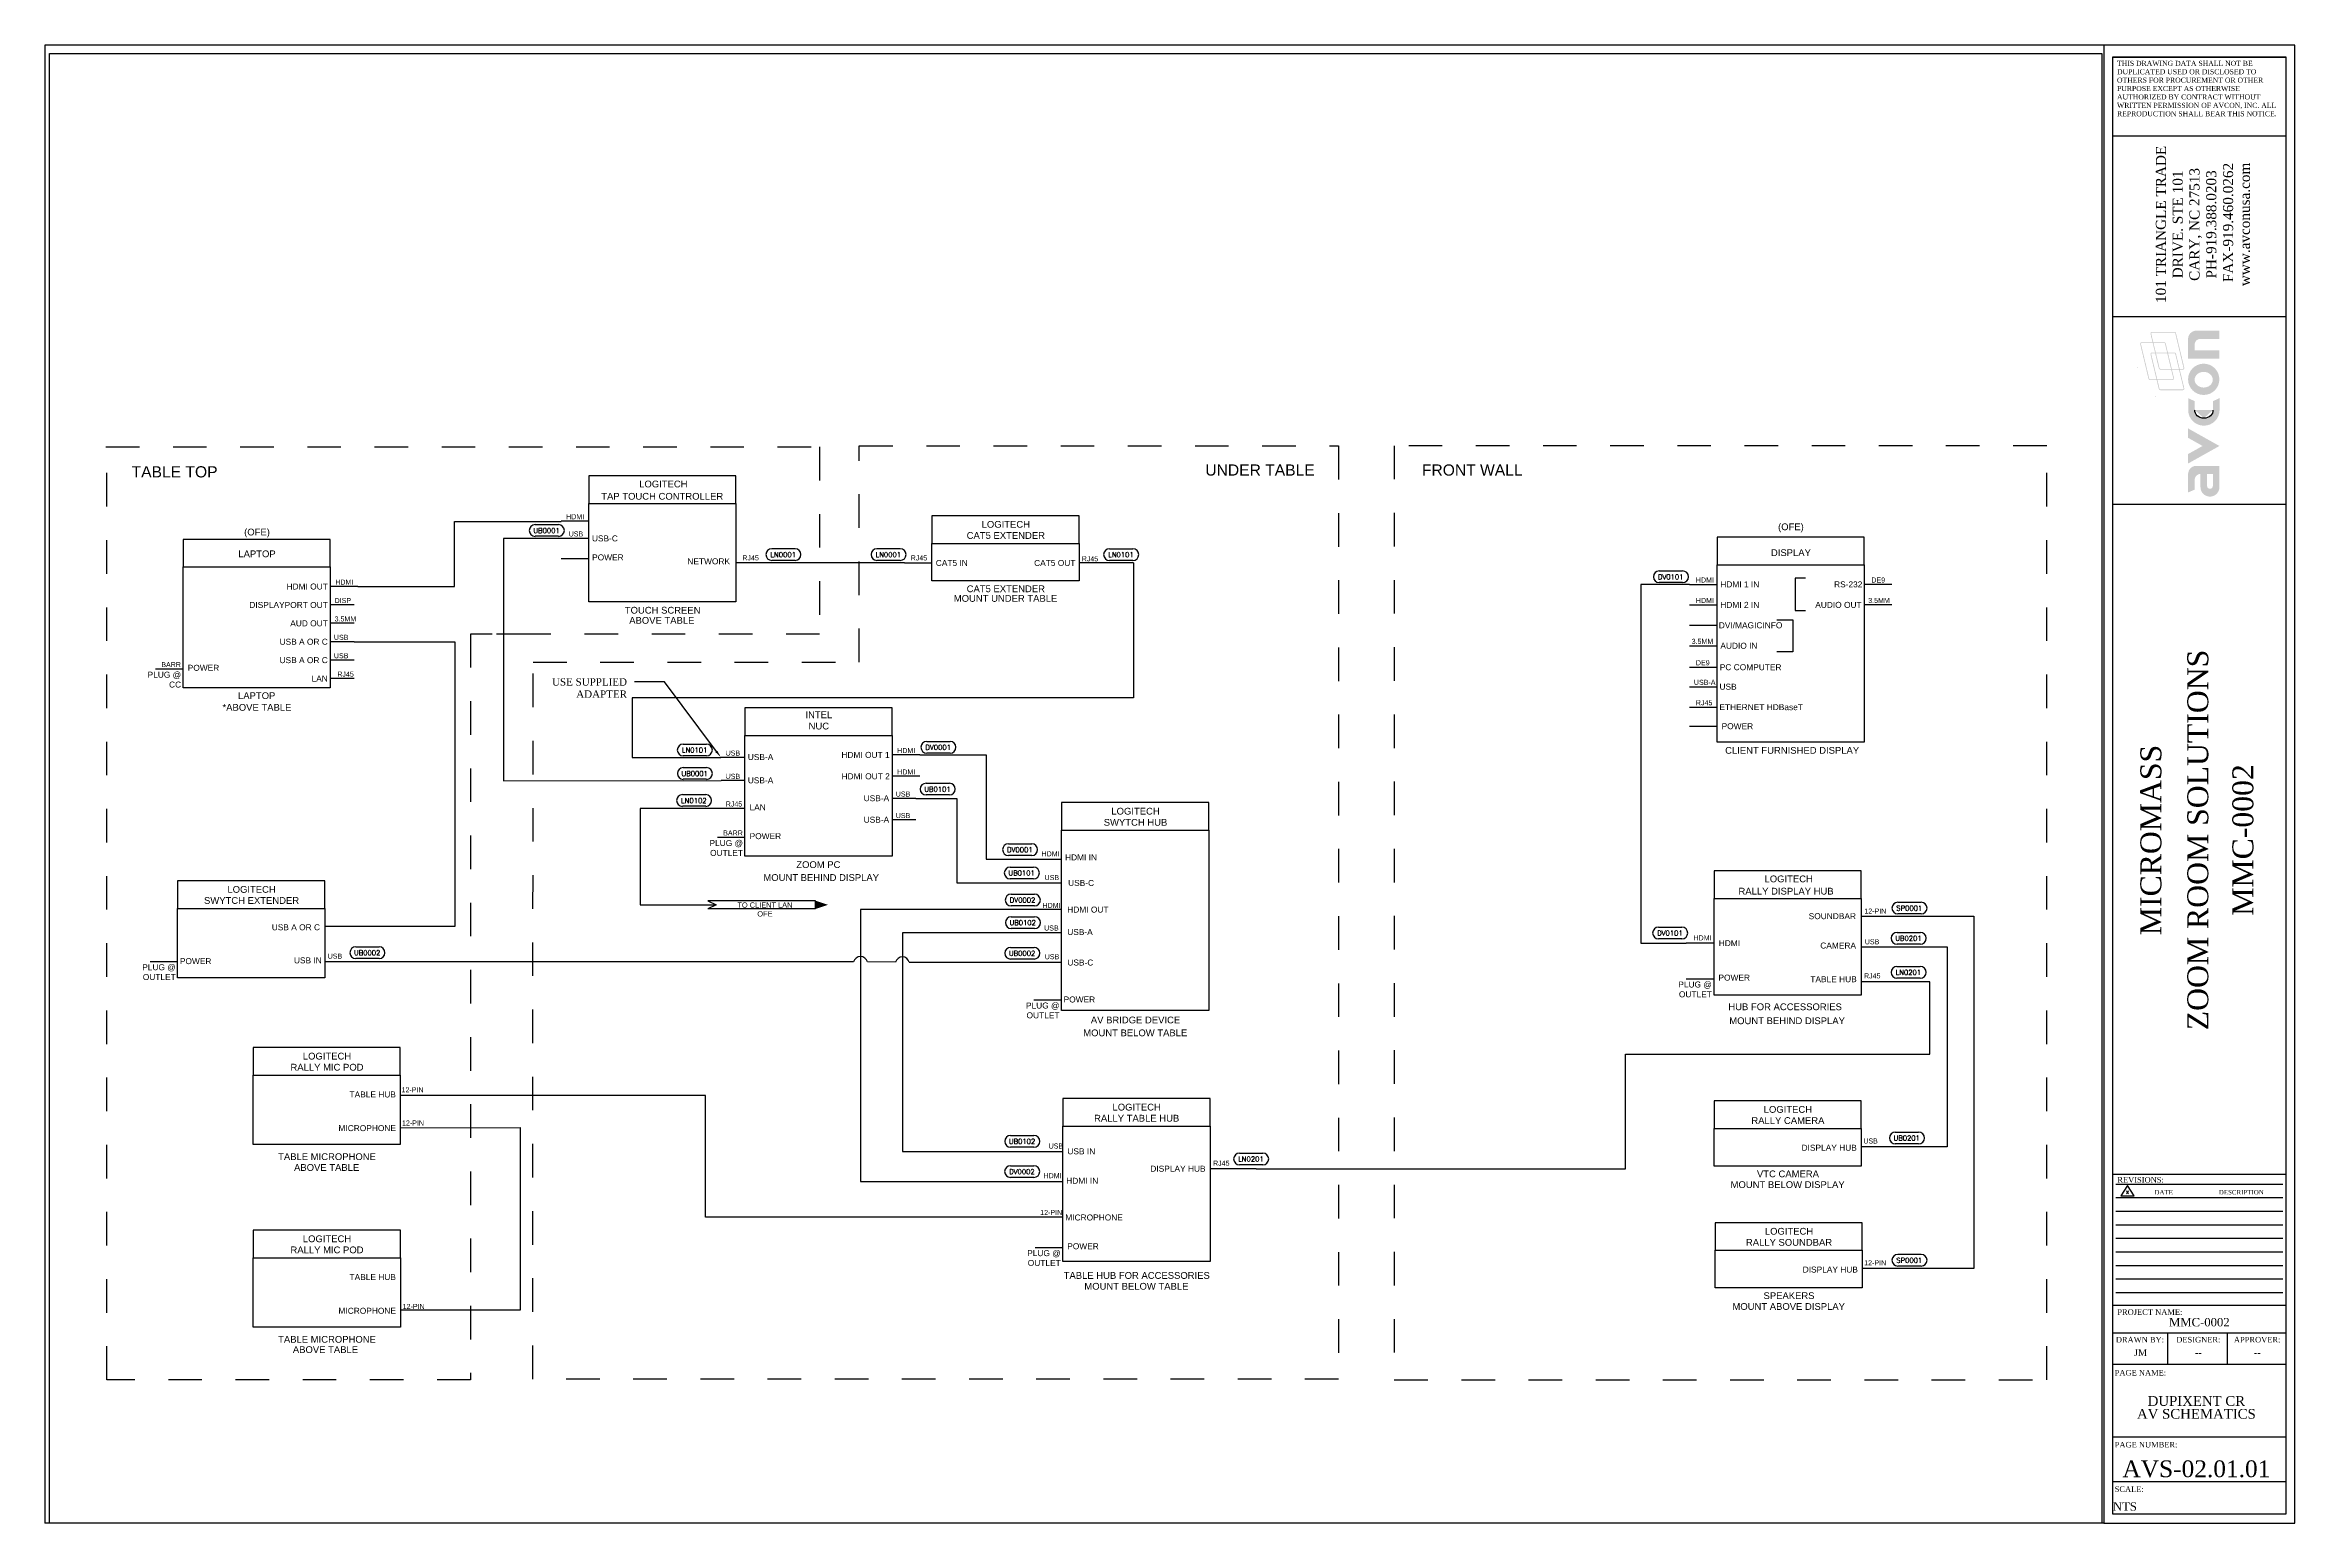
# Paper-space layout 'DUPIXENT' of a CAD drawing. Header units: inches. Extents: x 1 to 34.5, y 0.9 to 22.9.
# The model-space entities are those that its viewports show. They can reach past a viewport. Long polylines and large blocks are cut down to what shows.
import ezdxf
from ezdxf import colors
from ezdxf.entities.mleader import LeaderData, LeaderLine
from ezdxf.enums import TextEntityAlignment as Align
from ezdxf.math import Vec2, Vec3

# ---------------------------------------------------------------- set-up
doc = ezdxf.new("R2010")
doc.units = ezdxf.units.IN
doc.header["$MEASUREMENT"] = 0
doc.linetypes.add('1DASH', pattern=[1, 0.5, -0.5])
for name, color, linetype in [('AV-1-DASH', 3, '1DASH'), ('AV-BORDER', 7, 'Continuous'), ('AV-CABLE-AUDIO', 4, 'Continuous'), ('AV-CABLE-CNTRL', 2, 'Continuous'), ('AV-CABLE-VIDEO', 6, 'Continuous'), ('AV-CBL-AUDIO', 4, 'Continuous'), ('AV-DEVICE', 4, 'Continuous'), ('AV-NOTE', 1, 'Continuous'), ('AV-TEXT', 2, 'Continuous')]:
    doc.layers.add(name, color=color, linetype=linetype)
doc.layers.add('AV-VPRT', color=9, linetype='Continuous', plot=False)
doc.styles.add('AVCON', font='BOOKOS.TTF')
doc.styles.add('PDF Arial', font='arial.ttf')
doc.styles.get("Standard").update_dxf_attribs({"font": 'simplex.shx'})
doc.styles.add('WL-BASE', font='arial.ttf')

# ---------------------------------------------------------------- blocks, each defined once
blk = doc.blocks.new('PAGE TITLES')
at = {"style": 'AVCON'}
for tag, height, p in [('NAME-1', 0.146, (1.295, 1.842)), ('NAME-2', 0.146, (1.295, 1.65)), ('NAME-3', 0.146, (1.295, 1.458)), ('NAME-4', 0.146, (1.295, 1.261)), ('PAGE_NUMBER', 0.25, (1.295, 0.588))]:
    blk.add_attdef(tag, text='', height=height, dxfattribs=at).set_placement(p, align=Align.CENTER)
blk.add_attdef('SCALE', (0.051, 0.089), '', height=0.125, dxfattribs=at)
blk = doc.blocks.new('REVISION CALL-OUT')
for p, q in [((0, 0.3), (-0.2, 0)), ((-0.2, 0), (0.2, 0)), ((0.2, 0), (0, 0.3))]:
    blk.add_line(p, q)
at = {"layer": 'AV-TEXT', "flags": 4}
blk.add_attdef('CHANGE', text='', height=0.125, dxfattribs=at).set_placement((0, 0.121), align=Align.MIDDLE_CENTER)
blk = doc.blocks.new('NEW Title Block Arch-D USE THIS')
at = {"layer": 'AV-BORDER'}
for p, q in [((43.707, 25.108), (46.297, 25.108)), ((43.707, 23.939), (46.297, 23.939)), ((43.707, 21.249), (46.297, 21.249)), ((43.76, 8.337), (46.246, 8.337)), ((43.76, 8.135), (46.246, 8.135)), ((43.76, 7.933), (46.246, 7.933)), ((43.76, 7.731), (46.246, 7.731)), ((43.76, 7.529), (46.246, 7.529)), ((43.76, 7.327), (46.246, 7.327)), ((43.76, 7.126), (46.246, 7.126)), ((43.76, 6.924), (46.246, 6.924)), ((43.76, 6.722), (46.246, 6.722)), ((43.707, 6.532), (46.297, 6.532)), ((43.707, 6.121), (46.297, 6.121)), ((44.533, 5.656), (44.533, 6.121)), ((45.423, 5.656), (45.423, 6.121)), ((43.707, 5.656), (46.297, 5.656)), ((43.707, 4.573), (46.297, 4.573)), ((43.707, 3.911), (46.297, 3.911))]:
    blk.add_line(p, q, dxfattribs=at)
at = {"layer": 'AV-BORDER', "color": 7, "linetype": 'Continuous'}
for points in [[(12.926, 25.291), (12.926, 3.291)], [(43.707, 25.291), (12.926, 25.291)], [(43.578, 3.291), (12.926, 3.291)]]:
    blk.add_lwpolyline(points, dxfattribs=at)
for points in [[(43.578, 3.291), (46.426, 3.291), (46.426, 25.291), (43.578, 25.291)], [(46.297, 3.428), (46.297, 25.108), (43.707, 25.108), (43.707, 3.428)], [(46.297, 8.482), (46.297, 25.108), (43.707, 25.108), (43.707, 8.482)], [(46.297, 8.482), (46.297, 18.453), (43.707, 18.453), (43.707, 8.482)]]:
    blk.add_lwpolyline(points, close=True, dxfattribs=at)
at = {"xscale": 0.5, "yscale": 0.5, "zscale": 0.5}
blk.add_blockref('REVISION CALL-OUT', (43.934, 8.163), dxfattribs=at).add_auto_attribs({'CHANGE': 'x'})
at = {"layer": 'AV-BORDER', "color": 7, "style": 'AVCON'}
for s, height, p in [('REVISIONS:', 0.0833, (43.781, 8.399)), ('DATE', 0.0675, (44.334, 8.215)), ('DESCRIPTION', 0.0675, (45.292, 8.215)), ('PROJECT NAME:', 0.08333, (43.781, 6.431)), ('PAGE NAME:', 0.0833, (43.742, 5.528)), ('PAGE NUMBER:', 0.08333, (43.742, 4.457)), ('SCALE:', 0.0833, (43.742, 3.795))]:
    blk.add_text(s, height=height, dxfattribs=at).set_placement(p, align=Align.MIDDLE_LEFT)
for s, p in [('DRAWN BY: ', (44.133, 6.02)), ('DESIGNER:', (44.987, 6.02)), ('APPROVER:', (45.863, 6.02))]:
    blk.add_text(s, height=0.0833, dxfattribs=at).set_placement(p, align=Align.MIDDLE_CENTER)
at = {"layer": 'AV-BORDER', "insert": (43.776, 25.056), "char_height": 0.075, "width": 2.4436, "attachment_point": 1, "style": 'AVCON'}
blk.add_mtext('{\\C7;THIS DRAWING DATA SHALL NOT BE DUPLICATED USED OR DISCLOSED TO OTHERS FOR PROCUREMENT OR OTHER PURPOSE EXCEPT AS OTHERWISE AUTHORIZED BY CONTRACT WITHOUT WRITTEN PERMISSION OF AVCON, INC. ALL REPRODUCTION SHALL BEAR THIS NOTICE.\\fCourier New|b1|i0|c0|p49;\\P\\H1.333x;\\C256; }', dxfattribs=at)
at = {"layer": 'AV-BORDER', "insert": (45.056, 22.621), "char_height": 0.15, "width": 3.5056, "attachment_point": 5, "rotation": 90, "style": 'AVCON'}
blk.add_mtext('101 TRIANGLE TRADE \\PDRIVE. STE 101\\PCARY, NC 27513\\PPH-919.388.0203\\P FAX-919.460.0262\\Pwww.avconusa.com', dxfattribs=at)
at = {"layer": 'AV-BORDER', "style": 'AVCON'}
for tag, p in [('PROJECT_NAME_2', (45.806, 13.458)), ('PROJECT_NAME', (45.135, 13.458)), ('CLIENT', (44.436, 13.458))]:
    blk.add_attdef(tag, text='', height=0.312, rotation=90, dxfattribs=at).set_placement(p, align=Align.CENTER)
for tag, height, p in [('PROJECT_NAME', 0.125, (45.002, 6.217)), ('DRAWN_BY', 0.1, (44.126, 5.778)), ('DESIGNER', 0.1, (44.986, 5.778)), ('APPROVER', 0.1, (45.863, 5.778))]:
    blk.add_attdef(tag, text='', height=height, dxfattribs=at).set_placement(p, align=Align.CENTER)
blk = doc.blocks.new('WIRE_LABEL')
at = {"layer": 'AV-TEXT'}
for p, q in [((-0.137, 0.141), (0.143, 0.141)), ((0.143, 0), (-0.137, 0))]:
    blk.add_line(p, q, dxfattribs=at)
for centre, start, end in [((-0.137, 0.07), 90, 270), ((0.143, 0.07), 270, 90)]:
    blk.add_arc(centre, 0.0703, start, end, dxfattribs=at)
blk.add_attdef('NUMBER', text='', height=0.06, dxfattribs=at).set_placement((0, 0.039), align=Align.CENTER)

msp = doc.modelspace()

# ---------------------------------------------------------------- linework, layer by layer
for points in [[(61.795, 16.107), (63.987, 16.107), (63.987, 16.518), (61.795, 16.518)], [(61.795, 16.107), (63.987, 16.107), (63.987, 14.641), (61.795, 14.641)], [(66.905, 15.512), (69.096, 15.512), (69.096, 15.923), (66.905, 15.923)], [(66.905, 15.512), (69.096, 15.512), (69.096, 14.954), (66.905, 14.954)], [(64.121, 12.655), (66.313, 12.655), (66.313, 13.066), (64.121, 13.066)], [(64.121, 12.655), (66.313, 12.655), (66.313, 10.857), (64.121, 10.857)], [(68.836, 11.243), (71.028, 11.243), (71.028, 11.654), (68.836, 11.654)], [(68.836, 11.243), (71.028, 11.243), (71.028, 8.56), (68.836, 8.56)], [(55.674, 10.079), (57.866, 10.079), (57.866, 10.49), (55.674, 10.49)], [(78.55, 10.229), (80.742, 10.229), (80.742, 10.64), (78.55, 10.64)], [(55.674, 10.079), (57.866, 10.079), (57.866, 9.047), (55.674, 9.047)], [(78.55, 10.229), (80.742, 10.229), (80.742, 8.788), (78.55, 8.788)], [(56.797, 7.597), (58.989, 7.597), (58.989, 8.008), (56.797, 8.008)], [(56.797, 7.597), (58.989, 7.597), (58.989, 6.564), (56.797, 6.564)], [(68.853, 6.838), (71.045, 6.838), (71.045, 7.249), (68.853, 7.249)], [(78.549, 6.803), (80.741, 6.803), (80.741, 7.214), (78.549, 7.214)], [(68.853, 6.838), (71.045, 6.838), (71.045, 4.824), (68.853, 4.824)], [(78.549, 6.803), (80.741, 6.803), (80.741, 6.245), (78.549, 6.245)], [(78.565, 4.99), (80.757, 4.99), (80.757, 5.401), (78.565, 5.401)], [(56.798, 4.878), (58.99, 4.878), (58.99, 5.289), (56.798, 5.289)], [(56.798, 4.878), (58.99, 4.878), (58.99, 3.846), (56.798, 3.846)], [(78.565, 4.99), (80.757, 4.99), (80.757, 4.432), (78.565, 4.432)]]:
    msp.add_lwpolyline(points, close=True)
at = {"color": 1}
for points in [[(55.755, 15.162), (57.947, 15.162), (57.947, 15.573), (55.755, 15.573)], [(78.594, 15.193), (80.786, 15.193), (80.786, 15.604), (78.594, 15.604)], [(55.755, 15.162), (57.947, 15.162), (57.947, 13.363), (55.755, 13.363)], [(78.594, 15.193), (80.786, 15.193), (80.786, 12.555), (78.594, 12.555)]]:
    msp.add_lwpolyline(points, close=True, dxfattribs=at)
at = {"layer": 'AV-1-DASH'}
for points in [[(54.606, 16.95), (65.233, 16.95), (65.233, 14.162), (60.923, 14.162), (60.357, 14.163), (60.036, 14.164), (60.036, 3.061), (54.619, 3.061), (54.619, 16.95)], [(60.967, 13.744), (65.822, 13.744), (65.822, 16.964), (72.958, 16.964), (72.958, 16.964), (72.958, 3.074), (60.961, 3.074), (60.967, 13.597)], [(73.789, 16.967), (73.789, 3.061), (83.503, 3.061), (83.503, 16.967), (73.789, 16.967)]]:
    msp.add_lwpolyline(points, dxfattribs=at)
at = {"layer": 'AV-CABLE-AUDIO', "color": 2}
msp.add_line((61.793, 15.588), (60.524, 15.588), dxfattribs=at)
at = {"layer": 'AV-CABLE-AUDIO', "color": 1}
for p, q in [((61.385, 15.287), (61.796, 15.287)), ((79.909, 14.994), (79.756, 14.994)), ((79.756, 14.994), (79.756, 14.515)), ((79.756, 14.515), (79.909, 14.515)), ((79.486, 14.376), (79.725, 14.376)), ((79.725, 14.376), (79.725, 13.897)), ((79.725, 13.897), (79.486, 13.897)), ((55.344, 13.644), (55.755, 13.644)), ((78.183, 12.792), (78.594, 12.792)), ((63.71, 11.138), (64.121, 11.138)), ((55.265, 9.29), (55.676, 9.29)), ((68.422, 8.719), (68.833, 8.719)), ((78.135, 9.033), (78.546, 9.033)), ((68.44, 5.034), (68.851, 5.034))]:
    msp.add_line(p, q, dxfattribs=at)
at = {"layer": 'AV-CABLE-AUDIO'}
for p, q in [((81.197, 14.598), (80.786, 14.598)), ((78.183, 13.989), (78.594, 13.989))]:
    msp.add_line(p, q, dxfattribs=at)
at = {"layer": 'AV-CABLE-CNTRL'}
for p, q in [((66.494, 15.222), (66.905, 15.222)), ((69.908, 15.222), (69.096, 15.222)), ((58.301, 14.049), (57.947, 14.049)), ((58.301, 13.775), (57.947, 13.775)), ((58.301, 13.501), (57.947, 13.501)), ((78.183, 13.67), (78.594, 13.67)), ((78.183, 13.38), (78.594, 13.38)), ((78.183, 13.075), (78.594, 13.075)), ((64.121, 12.326), (63.767, 12.326)), ((64.121, 11.981), (63.767, 11.981)), ((64.12, 11.568), (63.766, 11.568)), ((66.666, 11.716), (66.313, 11.716)), ((66.666, 11.397), (66.313, 11.397)), ((65.172, 10.192), (63.57, 10.192)), ((63.57, 10.192), (63.69, 10.133)), ((63.69, 10.133), (63.57, 10.074)), ((65.172, 10.074), (63.57, 10.074)), ((65.172, 10.075), (65.172, 10.192)), ((71.733, 6.201), (71.045, 6.201))]:
    msp.add_line(p, q, dxfattribs=at)
at = {"layer": 'AV-CABLE-CNTRL', "color": 1}
msp.add_line((65.172, 10.074), (65.172, 10.192), dxfattribs=at)
at = {"layer": 'AV-CABLE-CNTRL'}
for points in [[(60.524, 15.588), (60.524, 11.979), (63.767, 11.981)], [(69.908, 15.222), (69.908, 13.214), (62.44, 13.214), (62.44, 12.328), (63.761, 12.326)], [(66.494, 15.222), (63.987, 15.222)], [(58.301, 14.049), (59.799, 14.049), (59.799, 9.808), (57.866, 9.808)], [(63.766, 11.568), (62.563, 11.568), (62.563, 10.133), (63.69, 10.133)], [(66.666, 11.716), (67.276, 11.716), (67.276, 10.46), (68.836, 10.46)], [(68.836, 9.716), (66.466, 9.716), (66.466, 6.461), (68.853, 6.461)], [(80.742, 9.963), (82.417, 9.963), (82.417, 4.72), (80.757, 4.72)], [(80.742, 9.509), (82.019, 9.509), (82.019, 6.531), (80.741, 6.531)], [(65.738, 9.284), (57.866, 9.284)], [(66.363, 9.279), (65.943, 9.284)], [(66.568, 9.279), (68.836, 9.279)], [(71.733, 6.201), (77.233, 6.201), (77.233, 7.909), (81.761, 7.909), (81.761, 8.989), (80.742, 8.989)], [(68.853, 5.485), (63.532, 5.485), (63.532, 7.293), (58.989, 7.293)], [(58.989, 6.812), (60.772, 6.817)], [(60.772, 6.817), (60.772, 4.099), (58.993, 4.099)]]:
    msp.add_lwpolyline(points, dxfattribs=at)
for centre in [(65.841, 9.257), (66.465, 9.252)]:
    msp.add_arc(centre, 0.106, 15, 165, dxfattribs=at)
msp.add_solid([(65.172, 10.194), (65.357, 10.133), (65.172, 10.071)], dxfattribs=at)
at = {"layer": 'AV-CABLE-VIDEO'}
for p, q in [((61.795, 15.844), (61.384, 15.844)), ((58.358, 14.871), (57.947, 14.871)), ((66.724, 12.365), (66.313, 12.365)), ((66.725, 12.046), (66.314, 12.046)), ((78.544, 9.562), (78.133, 9.562))]:
    msp.add_line(p, q, dxfattribs=at)
at = {"layer": 'AV-CABLE-VIDEO', "color": 6}
for p, q in [((78.183, 14.903), (78.594, 14.903)), ((78.183, 14.598), (78.594, 14.598)), ((78.183, 14.294), (78.594, 14.294))]:
    msp.add_line(p, q, dxfattribs=at)
at = {"layer": 'AV-CABLE-VIDEO', "color": 2}
msp.add_line((81.197, 14.903), (80.786, 14.903), dxfattribs=at)
at = {"layer": 'AV-CABLE-VIDEO', "color": 114, "true_color": 0x139b48}
msp.add_line((58.301, 14.597), (57.947, 14.597), dxfattribs=at)
at = {"layer": 'AV-CABLE-VIDEO'}
for points in [[(58.358, 14.871), (59.797, 14.871), (59.797, 15.841), (61.384, 15.841)], [(78.183, 14.903), (77.457, 14.903), (77.457, 9.562), (78.133, 9.562)], [(66.724, 12.365), (67.711, 12.365), (67.711, 10.814), (68.836, 10.814)], [(68.836, 10.061), (65.843, 10.061), (65.843, 6.016), (68.853, 6.016)]]:
    msp.add_lwpolyline(points, dxfattribs=at)
at = {"layer": 'AV-CBL-AUDIO'}
msp.add_line((58.301, 14.323), (57.947, 14.323), dxfattribs=at)
at = {"layer": 'AV-VPRT'}
msp.add_lwpolyline([(53.768, 22.807), (84.321, 22.807), (84.321, 0.905), (53.768, 0.905)], close=True, dxfattribs=at)

# ---------------------------------------------------------------- block references
at = {"layer": 'AV-DEVICE', "xscale": 1.241608134679848, "yscale": 1.241608134679848, "zscale": 1.241608134679848}
for p, values in [((61.167, 15.618), {'NUMBER': 'UB0001'}), ((64.69, 15.26), {'NUMBER': 'LN0001'}), ((66.255, 15.26), {'NUMBER': 'LN0001'}), ((69.719, 15.259), {'NUMBER': 'LN0101'}), ((77.904, 14.929), {'NUMBER': 'DV0101'}), ((63.371, 12.35), {'NUMBER': 'LN0101'}), ((66.998, 12.391), {'NUMBER': 'DV0001'}), ((63.372, 12.001), {'NUMBER': 'UB0001'}), ((63.36, 11.599), {'NUMBER': 'LN0102'}), ((66.987, 11.768), {'NUMBER': 'UB0101'}), ((68.214, 10.867), {'NUMBER': 'DV0001'}), ((68.24, 10.52), {'NUMBER': 'UB0101'}), ((68.254, 10.117), {'NUMBER': 'DV0002'}), ((81.456, 9.997), {'NUMBER': 'SP0001'}), ((68.256, 9.781), {'NUMBER': 'UB0102'}), ((77.893, 9.626), {'NUMBER': 'DV0101'}), ((81.444, 9.548), {'NUMBER': 'UB0201'}), ((58.496, 9.333), {'NUMBER': 'UB0002'}), ((68.247, 9.325), {'NUMBER': 'UB0002'}), ((81.443, 9.041), {'NUMBER': 'LN0201'}), ((81.418, 6.575), {'NUMBER': 'UB0201'}), ((68.246, 6.525), {'NUMBER': 'UB0102'}), ((71.654, 6.263), {'NUMBER': 'LN0201'}), ((68.245, 6.075), {'NUMBER': 'DV0002'}), ((81.456, 4.756), {'NUMBER': 'SP0001'})]:
    msp.add_blockref('WIRE_LABEL', p, dxfattribs=at).add_auto_attribs(values)

# ---------------------------------------------------------------- texts
at = {"style": 'WL-BASE'}
for s, height, p in [('TABLE TOP', 0.1665, (54.989, 16.578)), ('UNDER TABLE', 0.16652, (70.975, 16.605)), ('FRONT WALL', 0.1665, (74.2, 16.605))]:
    msp.add_text(s, height=height, dxfattribs=at).set_placement(p, align=Align.MIDDLE_LEFT)
for s, height, p in [('LOGITECH', 0.1008, (63.266, 16.397)), ('TAP TOUCH CONTROLLER', 0.10083, (63.797, 16.214)), ('TOUCH SCREEN', 0.10083, (63.459, 14.518)), ('ZOOM PC', 0.1008, (65.542, 10.731)), ('RALLY DISPLAY HUB', 0.10083, (80.33, 10.336)), ('LOGITECH', 0.1008, (80.021, 10.519)), ('HUB FOR ACCESSORIES', 0.10083, (80.453, 8.615))]:
    msp.add_text(s, height=height, dxfattribs=at).set_placement(p, align=Align.MIDDLE_RIGHT)
for s, height, p in [('CAT5 EXTENDER', 0.10083, (68.005, 14.837)), ('AV BRIDGE DEVICE', 0.10083, (69.936, 8.419)), ('TABLE MICROPHONE', 0.10083, (57.898, 6.384)), ('VTC CAMERA', 0.1008, (79.65, 6.128)), ('TABLE HUB FOR ACCESSORIES', 0.10083, (69.954, 4.616)), ('SPEAKERS', 0.1008, (79.666, 4.315)), ('TABLE MICROPHONE', 0.10083, (57.898, 3.665))]:
    msp.add_text(s, height=height, dxfattribs=at).set_placement(p, align=Align.MIDDLE_CENTER)
at = {"color": 1, "style": 'WL-BASE'}
for s, height, p in [('ABOVE TABLE', 0.10083, (62.883, 14.367)), ('*ABOVE TABLE', 0.10083, (56.855, 13.072)), ('LAPTOP', 0.1008, (56.851, 13.246)), ('MOUNT BELOW TABLE', 0.10083, (69.932, 8.227)), ('ABOVE TABLE', 0.10083, (57.893, 6.223)), ('MOUNT BELOW DISPLAY', 0.10083, (79.645, 5.968)), ('MOUNT BELOW TABLE', 0.10083, (69.949, 4.455)), ('MOUNT ABOVE DISPLAY', 0.10083, (79.661, 4.154)), ('ABOVE TABLE', 0.10083, (57.875, 3.512))]:
    msp.add_text(s, height=height, dxfattribs=at).set_placement(p, align=Align.MIDDLE_CENTER)
msp.add_text('CLIENT FURNISHED DISPLAY', height=0.10083, dxfattribs=at).set_placement((80.71, 12.432), align=Align.MIDDLE_RIGHT)
at = {"attachment_point": 2, "style": 'WL-BASE'}
for s, heights, insert, char_height in [('LOGITECH', [0], (68.005, 15.847), 0.1008), ('CAT5 EXTENDER', [0], (68.005, 15.681), 0.10083), ('INTEL\\PNUC', [0.445], (65.221, 13.012), 0.1008), ('SWYTCH HUB', [0], (69.936, 11.411), 0.1008), ('LOGITECH', [0], (69.936, 11.577), 0.1008), ('LOGITECH', [0], (56.775, 10.413), 0.1008), ('SWYTCH EXTENDER', [0], (56.775, 10.248), 0.10083), ('RALLY MIC POD', [0], (57.898, 7.766), 0.10083), ('LOGITECH', [0], (57.898, 7.931), 0.1008), ('LOGITECH', [0], (69.953, 7.172), 0.1008), ('LOGITECH', [0], (79.649, 7.138), 0.1008), ('RALLY TABLE HUB', [0], (69.953, 7.007), 0.10083), ('RALLY CAMERA', [0], (79.649, 6.972), 0.10083), ('RALLY MIC POD', [0], (57.898, 5.047), 0.10083), ('LOGITECH', [0], (57.898, 5.212), 0.1008), ('RALLY SOUNDBAR', [0], (79.666, 5.159), 0.10083), ('LOGITECH', [0], (79.666, 5.324), 0.1008)]:
    msp.add_mtext_dynamic_manual_height_columns(s, width=3.03705, gutter_width=1, heights=heights, dxfattribs=dict(at, insert=insert, char_height=char_height))
at = {"color": 1, "attachment_point": 2, "style": 'WL-BASE'}
for s, heights, insert, char_height in [('(OFE)', [0], (79.694, 15.81), 0.1008), ('\\pxqr;DISPLAY', [0], (78.473, 15.425), 0.10083), ('LAPTOP', [0.114], (56.856, 15.408), 0.1008)]:
    msp.add_mtext_dynamic_manual_height_columns(s, width=3.03705, gutter_width=1, heights=heights, dxfattribs=dict(at, insert=insert, char_height=char_height))
at = {"layer": 'AV-CABLE-AUDIO', "color": 2, "style": 'WL-BASE'}
for s, height, p in [('USB-C', 0.089, (62.229, 15.587)), ('USB-C', 0.089, (69.319, 10.459)), ('USB-A', 0.089, (69.299, 9.728)), ('SOUNDBAR', 0.089, (80.663, 9.964)), ('CAMERA', 0.089, (80.663, 9.527)), ('USB IN', 0.089, (57.82, 9.306)), ('USB-C', 0.089, (69.308, 9.274)), ('TABLE HUB', 0.089, (80.674, 9.026)), ('TABLE HUB', 0.089, (58.924, 7.31)), ('MICROPHONE', 0.089, (58.925, 6.809)), ('USB IN', 0.089, (69.336, 6.464)), ('DISPLAY HUB', 0.08905, (80.675, 6.517)), ('DISPLAY HUB', 0.08905, (70.979, 6.205)), ('MICROPHONE', 0.089, (69.747, 5.479)), ('DISPLAY HUB', 0.08905, (80.692, 4.704)), ('TABLE HUB', 0.089, (58.924, 4.592)), ('MICROPHONE', 0.089, (58.925, 4.09))]:
    msp.add_text(s, height=height, dxfattribs=at).set_placement(p, align=Align.MIDDLE_RIGHT)
at = {"layer": 'AV-CABLE-AUDIO', "color": 1, "style": 'WL-BASE'}
for s, p in [('POWER', (62.315, 15.304)), ('PLUG @', (55.726, 13.558)), ('CC', (55.726, 13.412)), ('POWER', (56.294, 13.661)), ('POWER', (79.132, 12.792)), ('PLUG @', (64.092, 11.052)), ('POWER', (64.66, 11.155)), ('OUTLET', (64.092, 10.906)), ('PLUG @', (55.646, 9.204)), ('OUTLET', (55.646, 9.058)), ('POWER', (56.177, 9.295)), ('POWER', (79.085, 9.05)), ('POWER', (69.335, 8.724)), ('PLUG @', (78.517, 8.947)), ('OUTLET', (78.517, 8.801)), ('PLUG @', (68.804, 8.634)), ('OUTLET', (68.804, 8.488)), ('POWER', (69.389, 5.051)), ('PLUG @', (68.822, 4.948)), ('OUTLET', (68.822, 4.802))]:
    msp.add_text(s, height=0.089, dxfattribs=at).set_placement(p, align=Align.MIDDLE_RIGHT)
at = {"layer": 'AV-CABLE-AUDIO', "color": 2, "style": 'WL-BASE'}
for s, p in [('RJ45', (64.082, 15.26)), ('RJ45', (66.589, 15.259)), ('RJ45', (69.135, 15.246)), ('USB', (80.794, 9.545)), ('USB', (80.772, 6.58))]:
    msp.add_text(s, height=0.0753, dxfattribs=at).set_placement(p)
at = {"layer": 'AV-CABLE-AUDIO', "style": 'WL-BASE'}
for s, p in [('AUDIO OUT', (80.747, 14.598)), ('AUDIO IN', (79.196, 13.989))]:
    msp.add_text(s, height=0.089, dxfattribs=at).set_placement(p, align=Align.MIDDLE_RIGHT)
for p in [(80.845, 14.626), (78.216, 14.017)]:
    msp.add_text('3.5MM', height=0.0753, dxfattribs=at).set_placement(p)
at = {"layer": 'AV-CABLE-AUDIO', "color": 1, "style": 'WL-BASE'}
for p in [(55.431, 13.671), (63.797, 11.165)]:
    msp.add_text('BARR', height=0.0753, dxfattribs=at).set_placement(p)
at = {"layer": 'AV-CABLE-AUDIO', "color": 6, "style": 'WL-BASE'}
msp.add_text('HDMI', height=0.089, dxfattribs=at).set_placement((78.937, 9.562), align=Align.MIDDLE_RIGHT)
at = {"layer": 'AV-CABLE-CNTRL', "style": 'WL-BASE'}
for s, p in [('USB', (61.496, 15.616)), ('USB', (58.001, 14.077)), ('USB', (58.001, 13.803)), ('DE9', (78.279, 13.698)), ('RJ45', (58.052, 13.529)), ('USB-A', (78.25, 13.407)), ('RJ45', (78.279, 13.103)), ('USB', (63.833, 12.354)), ('USB', (63.833, 12.008)), ('USB', (66.366, 11.744)), ('RJ45', (63.835, 11.596)), ('USB', (66.366, 11.424)), ('USB', (68.582, 10.501)), ('12-PIN', (80.787, 10.002)), ('USB', (68.575, 9.75)), ('USB', (57.908, 9.331)), ('USB', (68.584, 9.323)), ('RJ45', (80.782, 9.038)), ('12-PIN', (59.008, 7.342)), ('12-PIN', (59.015, 6.848)), ('USB', (68.642, 6.505)), ('RJ45', (71.09, 6.25)), ('12-PIN', (68.517, 5.516)), ('12-PIN', (80.785, 4.767)), ('12-PIN', (59.025, 4.117))]:
    msp.add_text(s, height=0.0753, dxfattribs=at).set_placement(p)
for s, p in [('NETWORK', (63.263, 15.246)), ('CAT5 IN', (66.962, 15.222))]:
    msp.add_text(s, height=0.089, dxfattribs=at).set_placement(p, align=Align.MIDDLE_LEFT)
for s, height, p in [('CAT5 OUT', 0.089, (69.041, 15.222)), ('USB A OR C', 0.089, (57.91, 14.049)), ('USB A OR C', 0.089, (57.91, 13.775)), ('LAN', 0.089, (57.91, 13.501)), ('USB', 0.089, (78.886, 13.38)), ('PC COMPUTER', 0.08905, (79.554, 13.67)), ('ETHERNET HDBaseT', 0.08905, (79.873, 13.075)), ('USB-A', 0.089, (64.543, 12.332)), ('USB-A', 0.089, (64.543, 11.986)), ('USB-A', 0.089, (66.268, 11.72)), ('LAN', 0.089, (64.431, 11.585)), ('USB-A', 0.089, (66.268, 11.4)), ('USB A OR C', 0.089, (57.794, 9.799))]:
    msp.add_text(s, height=height, dxfattribs=at).set_placement(p, align=Align.MIDDLE_RIGHT)
at = {"layer": 'AV-CABLE-CNTRL', "insert": (63.209, 9.958), "char_height": 0.07878, "width": 2.41828, "attachment_point": 7, "style": 'PDF Arial'}
msp.add_mtext('\\pxqc;TO CLIENT LAN\\POFE ', dxfattribs=at)
at = {"layer": 'AV-CABLE-VIDEO', "style": 'WL-BASE'}
for p in [(61.458, 15.872), (58.021, 14.899), (66.387, 12.392), (66.388, 12.073), (78.243, 9.603)]:
    msp.add_text('HDMI', height=0.0753, dxfattribs=at).set_placement(p)
for s, p in [('HDMI OUT', (57.91, 14.871)), ('HDMI OUT 1', (66.275, 12.365)), ('HDMI OUT 2', (66.277, 12.046))]:
    msp.add_text(s, height=0.089, dxfattribs=at).set_placement(p, align=Align.MIDDLE_RIGHT)
at = {"layer": 'AV-CABLE-VIDEO', "color": 6, "style": 'WL-BASE'}
for p in [(78.279, 14.93), (78.279, 14.626), (68.537, 10.855), (68.551, 10.087), (68.566, 6.064)]:
    msp.add_text('HDMI', height=0.0753, dxfattribs=at).set_placement(p)
for s, height, p in [('HDMI 1 IN', 0.089, (79.223, 14.903)), ('HDMI 2 IN', 0.089, (79.223, 14.598)), ('DVI/MAGICINFO', 0.08905, (79.567, 14.294)), ('HDMI IN', 0.089, (69.363, 10.839)), ('HDMI OUT', 0.089, (69.534, 10.062)), ('HDMI IN', 0.089, (69.381, 6.025))]:
    msp.add_text(s, height=height, dxfattribs=at).set_placement(p, align=Align.MIDDLE_RIGHT)
at = {"layer": 'AV-CABLE-VIDEO', "color": 2, "style": 'WL-BASE'}
msp.add_text('RS-232', height=0.089, dxfattribs=at).set_placement((80.758, 14.903), align=Align.MIDDLE_RIGHT)
msp.add_text('DE9', height=0.0753, dxfattribs=at).set_placement((80.892, 14.93))
at = {"layer": 'AV-CABLE-VIDEO', "color": 114, "true_color": 0x139b48, "style": 'WL-BASE'}
msp.add_text('DISPLAYPORT OUT', height=0.08905, dxfattribs=at).set_placement((57.91, 14.597), align=Align.MIDDLE_RIGHT)
msp.add_text('DISP', height=0.0753, dxfattribs=at).set_placement((58.011, 14.625))
at = {"layer": 'AV-CBL-AUDIO', "style": 'WL-BASE'}
msp.add_text('3.5MM', height=0.0753, dxfattribs=at).set_placement((58.011, 14.351))
msp.add_text('AUD OUT', height=0.089, dxfattribs=at).set_placement((57.91, 14.323), align=Align.MIDDLE_RIGHT)
at = {"layer": 'AV-NOTE', "style": 'WL-BASE'}
msp.add_text('MOUNT UNDER TABLE', height=0.10083, dxfattribs=at).set_placement((68.001, 14.694), align=Align.MIDDLE_CENTER)
for p in [(66.117, 10.539), (80.498, 8.407)]:
    msp.add_text('MOUNT BEHIND DISPLAY', height=0.10083, dxfattribs=at).set_placement(p, align=Align.MIDDLE_RIGHT)
at = {"layer": 'AV-NOTE', "color": 1, "insert": (56.856, 15.732), "char_height": 0.1008, "attachment_point": 2, "style": 'WL-BASE'}
msp.add_mtext_dynamic_manual_height_columns('(OFE)', width=3.03705, gutter_width=1, heights=[0], dxfattribs=at)

# ---------------------------------------------------------------- leaders
at = {"layer": 'AV-NOTE'}
ml = msp.add_multileader_mtext('Standard', dxfattribs=at)
ml.set_content('USE SUPPLIED\\PADAPTER', color=256, style='AVCON')
ml.set_leader_properties()
ml.build(insert=Vec2(0, 0))
ml.multileader.update_dxf_attribs({"dogleg_length": 0.36, "arrow_head_size": 0.109})
ctx = ml.context
ctx.base_point, ctx.char_height, ctx.arrow_head_size, ctx.landing_gap_size, ctx.plane_origin = Vec3(61.052, 13.451), 0.10864, 0.109, 0.112, Vec3(63.058, 18.876)
ctx.text_align_type = 2
notes = []
notes.append((ctx, [(1, (1, 1, 0), (62.923, 13.451), (-1, 0), 0.447, [(0, [(63.761, 12.329)], 0, [])])]))
ctx.mtext.insert, ctx.mtext.alignment, ctx.mtext.flow_direction = Vec3(62.365, 13.505), 3, 5
for ctx, leaders in notes:
    for number, flags, end, landing, length, lines in leaders:
        leader = LeaderData()
        leader.index, (leader.has_last_leader_line, leader.has_dogleg_vector, leader.attachment_direction) = number, flags
        leader.last_leader_point, leader.dogleg_vector, leader.dogleg_length = Vec3(end), Vec3(landing), length
        for number, points, colour, breaks in lines:
            line = LeaderLine()
            line.index, line.vertices, line.color, line.breaks = number, Vec3.list(points), colors.encode_raw_color(colour), breaks
            leader.lines.append(line)
        ctx.leaders.append(leader)

psp = doc.layouts.new('DUPIXENT')

# ---------------------------------------------------------------- hatches: boundary and pattern name
h = psp.add_hatch(color=8)
h.dxf.hatch_style = 1
h.paths.add_polyline_path([(32.489, 17.909), (32.492, 17.898), (32.717, 17.898, 0.485012), (32.739, 17.926), (32.708, 18.051), (32.697, 18.051), (32.728, 17.923, -0.485012), (32.717, 17.909)], flags=17)
h.paths.add_polyline_path([(32.477, 17.909), (32.48, 17.898), (32.492, 17.898), (32.489, 17.909)])
h.paths.add_polyline_path([(32.381, 17.909, -0.346791), (32.37, 17.918), (32.246, 18.434, -0.485012), (32.257, 18.448), (32.422, 18.448), (32.419, 18.459), (32.257, 18.459, 0.485012), (32.235, 18.432), (32.359, 17.915, 0.346791), (32.381, 17.898), (32.48, 17.898), (32.477, 17.909)])
h.paths.add_polyline_path([(32.4, 18.281, -0.485012), (32.411, 18.295), (32.458, 18.295), (32.456, 18.306), (32.411, 18.306, 0.485012), (32.389, 18.278), (32.477, 17.909), (32.489, 17.909)])
h.paths.add_polyline_path([(32.492, 17.898), (32.48, 17.898), (32.513, 17.762, 0.346791), (32.535, 17.745), (32.87, 17.745, 0.485012), (32.892, 17.772), (32.825, 18.051), (32.813, 18.051), (32.881, 17.77, -0.485012), (32.87, 17.756), (32.535, 17.756, -0.346791), (32.524, 17.764)])
h.paths.add_polyline_path([(32.456, 18.306), (32.458, 18.295), (32.47, 18.295), (32.467, 18.306)], flags=17)
h.paths.add_polyline_path([(32.433, 18.448), (32.422, 18.448), (32.456, 18.306), (32.467, 18.306)], flags=17)
h.paths.add_polyline_path([(32.458, 18.295), (32.513, 18.069, 0.346791), (32.535, 18.051), (32.697, 18.051), (32.694, 18.063), (32.535, 18.063, -0.346791), (32.524, 18.071), (32.47, 18.295)], flags=17)
h.paths.add_polyline_path([(32.467, 18.306), (32.47, 18.295), (32.638, 18.295), (32.636, 18.306)], flags=17)
h.paths.add_polyline_path([(32.419, 18.459), (32.422, 18.448), (32.433, 18.448), (32.43, 18.459)], flags=17)
h.paths.add_polyline_path([(32.4, 18.588, -0.485012), (32.411, 18.602), (32.746, 18.602, -0.346791), (32.757, 18.593), (32.881, 18.076, -0.485012), (32.87, 18.063), (32.822, 18.063), (32.825, 18.051), (32.87, 18.051, 0.485012), (32.892, 18.079), (32.768, 18.596, 0.346791), (32.746, 18.613), (32.411, 18.613, 0.485012), (32.389, 18.585), (32.419, 18.459), (32.43, 18.459)])
h.paths.add_polyline_path([(32.43, 18.459), (32.433, 18.448), (32.593, 18.448, -0.346791), (32.604, 18.44), (32.636, 18.306), (32.647, 18.306), (32.615, 18.442, 0.346791), (32.593, 18.459)], flags=17)
h.paths.add_polyline_path([(32.636, 18.306), (32.638, 18.295), (32.65, 18.295), (32.647, 18.306)], flags=17)
h.paths.add_polyline_path([(32.638, 18.295), (32.694, 18.063), (32.706, 18.063), (32.65, 18.295)], flags=17)
h.paths.add_polyline_path([(32.647, 18.306), (32.65, 18.295), (32.746, 18.295, -0.346791), (32.757, 18.286), (32.811, 18.063), (32.822, 18.063), (32.768, 18.289, 0.346791), (32.746, 18.306)], flags=17)
h.paths.add_polyline_path([(32.811, 18.063), (32.813, 18.051), (32.825, 18.051), (32.822, 18.063)], flags=17)
h.paths.add_polyline_path([(32.706, 18.063), (32.708, 18.051), (32.813, 18.051), (32.811, 18.063)], flags=17)
h.paths.add_polyline_path([(32.694, 18.063), (32.697, 18.051), (32.708, 18.051), (32.706, 18.063)], flags=17)
at = {"layer": 'AV-CABLE-CNTRL', "true_color": 0xed1f24}
h = psp.add_hatch(color=240, dxfattribs=at)
h.dxf.hatch_style = 1
h.paths.add_polyline_path([(33.181, 17.674, 1), (33.181, 18.14, 1)])
edge = h.paths.add_edge_path(flags=16)
edge.add_ellipse((33.181, 17.901), major_axis=(0.135, 0), ratio=0.863636, start_angle=0, end_angle=360, ccw=False)
edge = h.paths.add_edge_path()
edge.add_line((32.95, 17.626), (32.95, 17.449))
edge.add_arc((33.183, 17.45), 0.233, 180.1172, 270.0894)
edge.add_arc((33.184, 17.45), 0.233, 270.0278, 360)
edge.add_line((33.417, 17.45), (33.417, 17.627))
edge.add_line((33.417, 17.627), (33.319, 17.582))
edge.add_line((33.319, 17.582), (33.319, 17.45))
edge.add_line((33.319, 17.45), (33.318, 17.45))
edge.add_ellipse((33.183, 17.444), major_axis=(-0.135, 0), ratio=0.863636, start_angle=-270, end_angle=-176.983, ccw=False)
edge.add_ellipse((33.184, 17.444), major_axis=(0.135, 0), ratio=0.863636, start_angle=536.983, end_angle=630, ccw=False)
edge.add_line((33.049, 17.45), (33.049, 17.45))
edge.add_line((33.049, 17.45), (33.048, 17.582))
edge.add_line((33.048, 17.582), (32.95, 17.626))
h.paths.add_polyline_path([(32.949, 17.176), (32.949, 17.036), (33.164, 16.915), (32.949, 16.795), (32.949, 16.654), (33.415, 16.915)])
h.paths.add_polyline_path([(33.047, 16.618, 0.342362), (32.949, 16.504), (32.949, 16.504), (32.949, 16.223), (33.047, 16.265), (33.047, 16.412, -0.414214), (33.133, 16.498), (33.133, 16.302, 1), (33.415, 16.302), (33.415, 16.618)])
h.paths.add_polyline_path([(33.231, 16.498), (33.317, 16.498), (33.317, 16.32, -1), (33.231, 16.32)], flags=16)
h.paths.add_polyline_path([(33.046, 18.338), (33.046, 18.423, -0.414214), (33.132, 18.509), (33.414, 18.509), (33.414, 18.629), (33.046, 18.629, 0.342362), (32.948, 18.515), (32.948, 18.515), (32.948, 18.216), (33.415, 18.216), (33.415, 18.338)])

# ---------------------------------------------------------------- linework, layer by layer
at = {"layer": 'AV-CABLE-CNTRL', "color": 240, "true_color": 0xed1f24}
for p, q in [((32.188, 18.083), (32.188, 18.083)), ((32.458, 17.652), (32.458, 17.652))]:
    psp.add_line(p, q, dxfattribs=at)
at = {"layer": 'AV-CABLE-CNTRL', "color": 240, "true_color": 0xed1f24, "extrusion": (0, 0, -1)}
psp.add_ellipse((33.184, 17.444), major_axis=(0.135, 0), ratio=0.863636, start_param=-4.712389, end_param=-3.088937, dxfattribs=at)
at = {"layer": 'AV-CABLE-CNTRL', "color": 1, "extrusion": (0, 0, -1)}
psp.add_ellipse((33.183, 17.444), major_axis=(-0.135, 0), ratio=0.863636, start_param=-3.194249, end_param=-1.570796, dxfattribs=at)

# ---------------------------------------------------------------- block references
ref = psp.add_blockref('NEW Title Block Arch-D USE THIS', (-11.886, -2.408))
ref.add_attrib('CLIENT', 'MICROMASS', dxfattribs={"layer": 'AV-BORDER', "height": 0.3125, "rotation": 90, "style": 'AVCON'}).set_placement((32.55, 11.05), align=Align.CENTER)
ref.add_attrib('PROJECT_NAME', 'ZOOM ROOM SOLUTIONS', dxfattribs={"layer": 'AV-BORDER', "height": 0.3125, "rotation": 90, "style": 'AVCON'}).set_placement((33.249, 11.05), align=Align.CENTER)
ref.add_attrib('PROJECT_NAME_2', 'MMC-0002', dxfattribs={"layer": 'AV-BORDER', "height": 0.3125, "rotation": 90, "style": 'AVCON'}).set_placement((33.92, 11.05), align=Align.CENTER)
ref.add_attrib('PROJECT_NAME', 'MMC-0002', dxfattribs={"layer": 'AV-BORDER', "height": 0.125, "style": 'AVCON'}).set_placement((33.116, 3.81), align=Align.CENTER)
ref.add_attrib('DRAWN_BY', 'JM', dxfattribs={"layer": 'AV-BORDER', "height": 0.1, "style": 'AVCON'}).set_placement((32.24, 3.37), align=Align.CENTER)
ref.add_attrib('DESIGNER', '--', dxfattribs={"layer": 'AV-BORDER', "height": 0.1, "style": 'AVCON'}).set_placement((33.1, 3.37), align=Align.CENTER)
ref.add_attrib('APPROVER', '--', dxfattribs={"layer": 'AV-BORDER', "height": 0.1, "style": 'AVCON'}).set_placement((33.977, 3.37), align=Align.CENTER)
at = {"layer": 'AV-BORDER'}
ref = psp.add_blockref('PAGE TITLES', (31.777, 0.977), dxfattribs=at)
ref.add_attrib('NAME-2', 'DUPIXENT CR', dxfattribs={"layer": '0', "height": 0.1458, "style": 'AVCON'}).set_placement((33.072, 2.627), align=Align.CENTER)
ref.add_attrib('NAME-3', 'AV SCHEMATICS', dxfattribs={"layer": '0', "height": 0.1458, "style": 'AVCON'}).set_placement((33.072, 2.435), align=Align.CENTER)
ref.add_attrib('PAGE_NUMBER', 'AVS-02.01.01', dxfattribs={"layer": '0', "height": 0.25, "style": 'AVCON'}).set_placement((33.072, 1.565), align=Align.CENTER)
ref.add_attrib('SCALE', 'NTS', (31.829, 1.067), dxfattribs={"layer": '0', "height": 0.125, "style": 'AVCON'})

# ---------------------------------------------------------------- viewports
at = {"layer": 'AV-VPRT'}
psp.add_viewport(center=(16.366, 11.883), size=(30.652, 22), view_center_point=(69.025, 11.931), view_height=22, dxfattribs=at)

doc.saveas('drawing.dxf')
